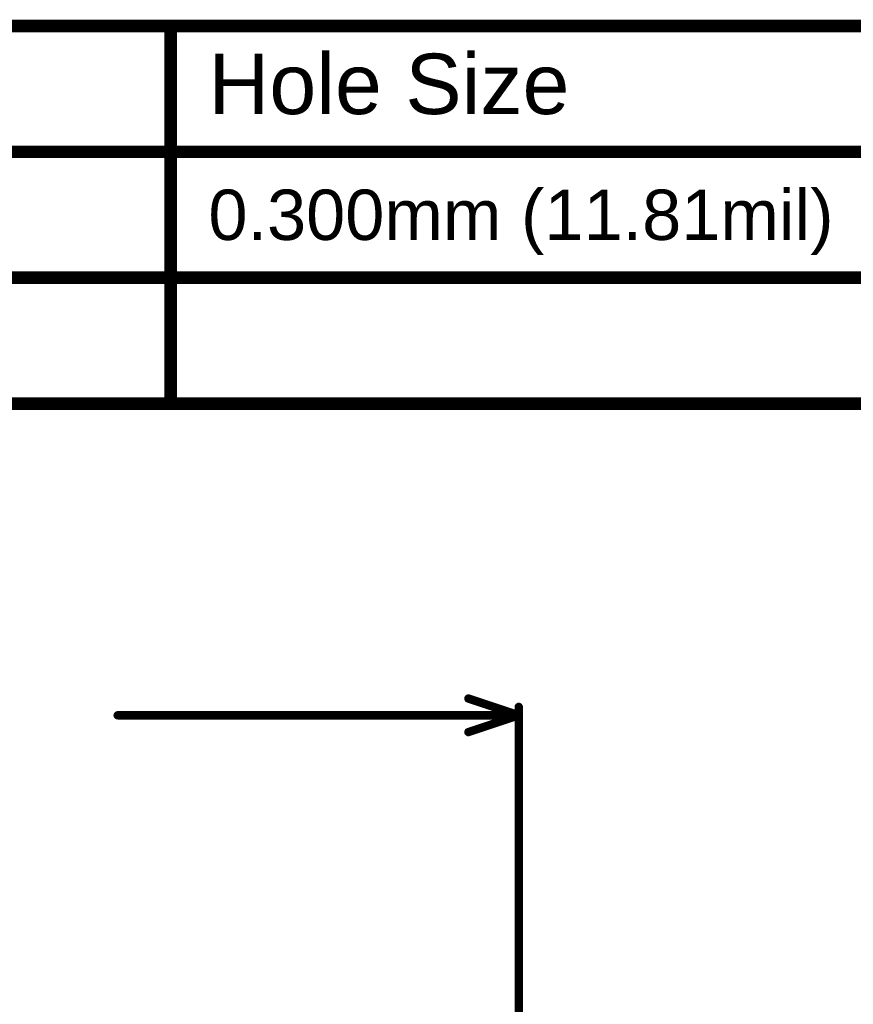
# Model space of a CAD drawing. Header units: inches. Extents: x 92 to 372, y 57 to 122.
# Drawn here: x 129.37 to 154.61, y 91.78 to 121.59 of the extents above; entities that cross this region are included whole.
import ezdxf

# ---------------------------------------------------------------- set-up
doc = ezdxf.new("R2010")
doc.units = ezdxf.units.IN
doc.layers.add('Dimension', color=6, linetype='Continuous')
doc.layers.add('Drill Drawing', color=1, linetype='Continuous')
doc.styles.add('Arial', font='', dxfattribs={"height": 0.2})
doc.styles.get('Arial').set_extended_font_data('Arial')

msp = doc.modelspace()

# ---------------------------------------------------------------- linework, layer by layer
at = {"layer": 'Dimension'}
for points in [[(142.956, 101.041, 0.254, 0.254, 0), (144.48, 100.533, 0.254, 0.254, 0)], [(144.48, 85.169, 0.254, 0.254, 0), (144.48, 100.787, 0.254, 0.254, 0)], [(132.335, 100.533, 0.254, 0.254, 0), (144.48, 100.533, 0.254, 0.254, 0)], [(142.956, 100.025, 0.254, 0.254, 0), (144.48, 100.533, 0.254, 0.254, 0)]]:
    msp.add_lwpolyline(points, format="xyseb", dxfattribs=at)
for points in [[(142.892, 101.041, 0.127, 0.127, 1), (143.019, 101.041, 0.127, 0.127, 1)], [(144.416, 100.787, 0.127, 0.127, 1), (144.543, 100.787, 0.127, 0.127, 1)], [(132.272, 100.533, 0.127, 0.127, 1), (132.399, 100.533, 0.127, 0.127, 1)], [(144.416, 100.533, 0.127, 0.127, 1), (144.543, 100.533, 0.127, 0.127, 1)], [(144.416, 100.533, 0.127, 0.127, 1), (144.543, 100.533, 0.127, 0.127, 1)], [(144.416, 100.533, 0.127, 0.127, 1), (144.543, 100.533, 0.127, 0.127, 1)], [(142.892, 100.025, 0.127, 0.127, 1), (143.019, 100.025, 0.127, 0.127, 1)]]:
    msp.add_lwpolyline(points, format="xyseb", close=True, dxfattribs=at)
at = {"layer": 'Drill Drawing'}
for points in [[(106.236, 121.399, 0.381, 0.381, 0), (371.694, 121.399, 0.381, 0.381, 0)], [(133.94, 109.969, 0.381, 0.381, 0), (133.94, 121.399, 0.381, 0.381, 0)], [(106.236, 117.589, 0.381, 0.381, 0), (371.694, 117.589, 0.381, 0.381, 0)], [(106.236, 113.779, 0.381, 0.381, 0), (371.694, 113.779, 0.381, 0.381, 0)], [(106.236, 109.969, 0.381, 0.381, 0), (371.694, 109.969, 0.381, 0.381, 0)]]:
    msp.add_lwpolyline(points, format="xyseb", dxfattribs=at)
for points in [[(133.845, 121.399, 0.191, 0.191, 1), (134.035, 121.399, 0.191, 0.191, 1)], [(133.845, 109.969, 0.191, 0.191, 1), (134.035, 109.969, 0.191, 0.191, 1)]]:
    msp.add_lwpolyline(points, format="xyseb", close=True, dxfattribs=at)

# ---------------------------------------------------------------- texts
at = {"layer": 'Drill Drawing', "style": 'Arial'}
for s, height, p in [('Hole Size', 1.8288, (135.083, 118.732)), ('0.300mm (11.81mil)', 1.524, (135.083, 114.922))]:
    msp.add_text(s, height=height, dxfattribs=at).set_placement(p)

doc.saveas('drawing.dxf')
